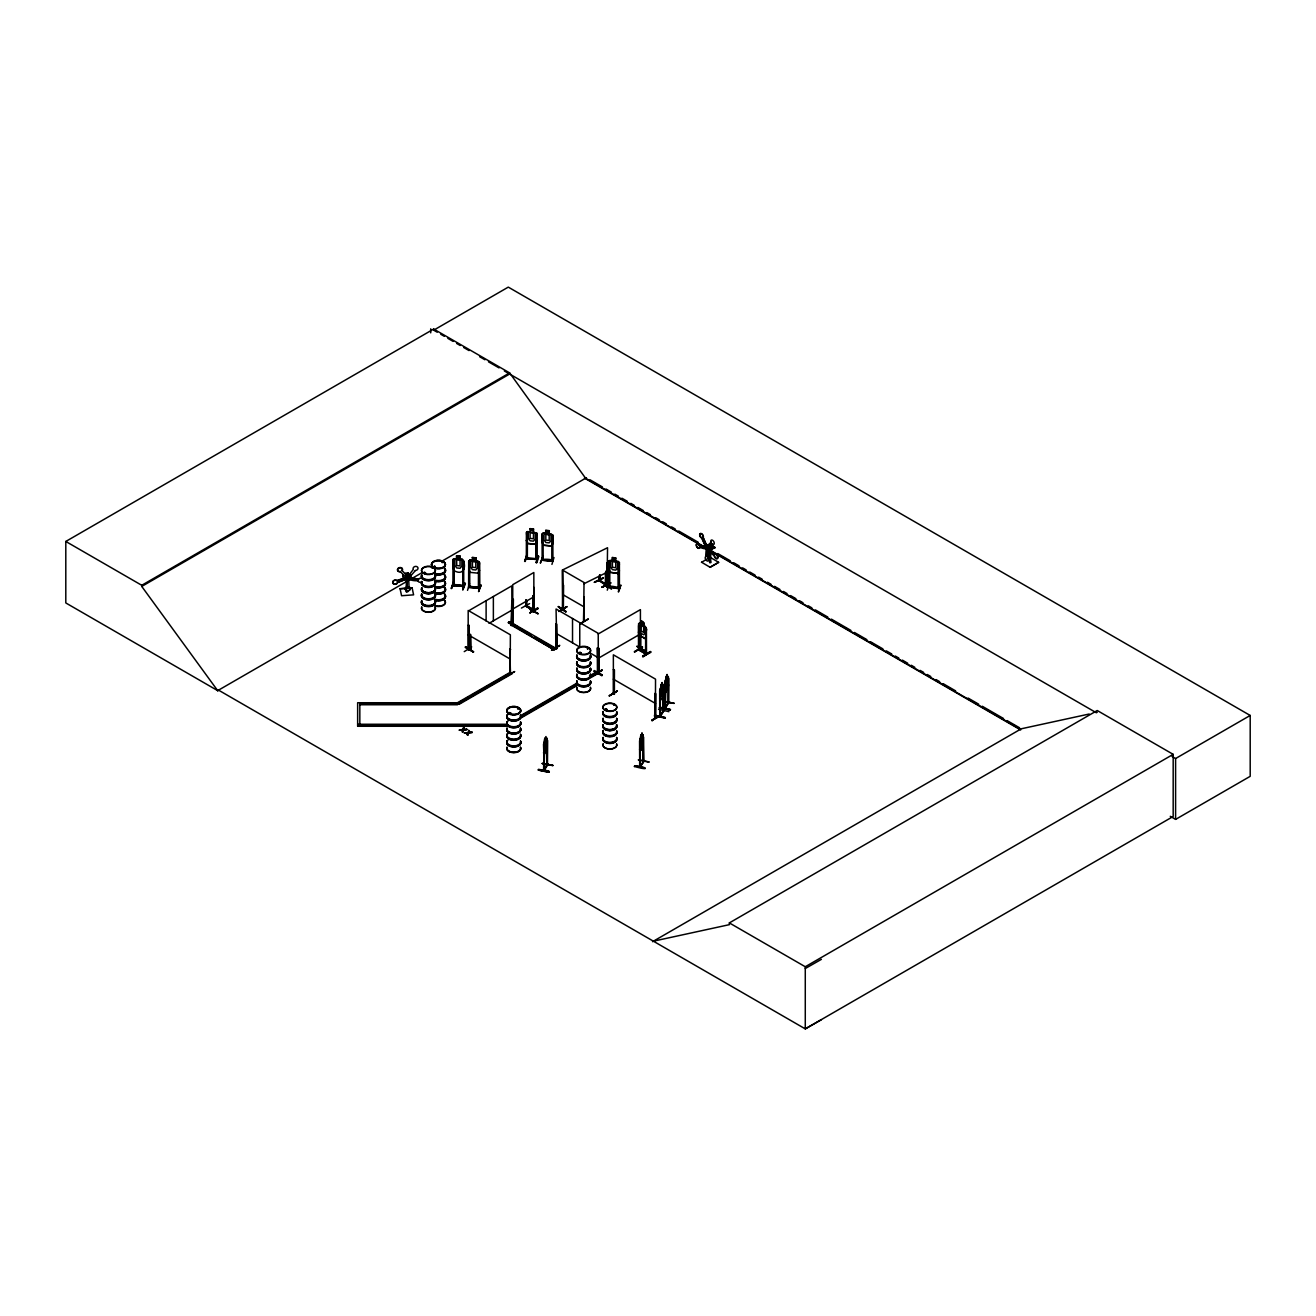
<?xml version="1.0" encoding="UTF-8"?>
<svg xmlns="http://www.w3.org/2000/svg" width="1316" height="1316" viewBox="0 0 1316 1316"><rect width="100%" height="100%" fill="white"/><g stroke="black" fill="none" stroke-linecap="round" stroke-linejoin="round"><path stroke-width="1.5" d="M706.297 556.569L706.528 548.147L706.083 556.536A2.484 1.431 60 0 0 705.606 559.333A2.484 1.431 60 0 0 708.304 560.879A2.484 1.431 60 0 0 707.844 557.556L708.008 547.752L714.835 554.25L708.008 547.752M708.057 557.425L707.844 548.92L706.297 548.279A2.171 1.25 60 0 0 708.485 549.529M699.717 547.242L699.701 547.505A2.484 1.431 60 0 1 697.315 547.588A2.484 1.431 60 0 1 696.493 544.15A2.484 1.431 60 0 1 699.158 545.252L706.347 546.798C709.933 552.72 688.91 542.965 706.758 548.492M699.931 547.111L699.915 547.374A2.484 1.431 60 0 1 697.546 547.456A2.484 1.431 60 0 1 696.707 544.018A2.484 1.431 60 0 1 699.372 545.137L699.306 545.548M396.84 580.652A2.484 2.007 -12.3 0 0 393.106 581.359A2.484 2.007 -12.3 0 0 394.274 584.238A2.484 2.007 -12.3 0 0 397.613 582.527L407.17 578.826L397.564 582.346A2.484 2.007 -12.3 0 1 394.241 584.057A2.484 2.007 -12.3 0 1 393.073 581.178A2.484 2.007 -12.3 0 1 396.807 580.471L406.595 577.411L397.07 580.85M546.732 750.153L547.259 746.633L546.88 750.235L543.903 754.907L543.524 744.543L544.709 738.506C547.292 733.703 547.324 748.13 544.742 750.531L544.133 749.133M639.576 749.084L640.102 751.403L642.948 746.665L642.965 734.657L642.126 736.006M663.001 696.263L663.264 692.644L663.001 696.263L660.139 700.951L659.661 698.549M668.429 684.567C669.235 688.005 660.55 699.865 668.018 688.104M668.314 684.534L667.936 688.136M538.31 770.041C548.311 769.005 556.997 774.746 538.31 770.041L548.854 772.147M538.474 769.695L549.035 771.785M538.491 769.301L549.035 771.406M634.394 766.537C640.81 764.053 655.22 772.36 634.411 766.455M654.43 716.068C687.166 722.254 632.864 710.624 665.172 717.434M654.611 715.674L665.156 717.878M670.206 709.719C636.862 703.731 692.726 713.963 659.661 707.153M670.025 710.114L659.481 707.893M508.667 621.761L516.81 626.202L508.683 621.711L515.017 625.429M425.71 573.036L424.394 572.049M433.096 568.035L432.306 567.788M432.01 568.117L432.421 568.068M433.786 566.999C436.435 569.121 435.02 564.317 433.819 567.262M435.086 566.637L434.494 567.41L434.115 566.554M509.539 712.482C510.378 713.914 509.802 712.663 510.838 712.795M518.356 708.65L517.566 708.896M579.024 653.065L580.965 653.065L579.994 652.275M588.4 648.508L587.397 648.64L588.038 648.031M587.709 648.673L587.939 648.656M606.939 710.015L606.363 708.847L605.59 709.785M606.363 709.702L605.705 709.867M613.98 704.652L613.881 704.537M614.358 705.195L613.717 705.162M544.034 742.816L543.607 770.765L547.686 763.856L546.897 764.464M546.93 765.205L547.719 764.004M547.653 764.876L543.969 770.831L543.969 745.794M639.642 766.29L643.837 761.306L640.119 767.31L640.07 742.273L640.25 766.323M640.102 765.928L639.642 767.179L643.557 761.8M659.76 716.644L659.661 690.571L663.001 684.205L663.346 692.71M660.188 715.904L651.815 720.559L659.76 715.756M660.467 691.903L660.089 716.858L660.27 689.568L662.047 682.543L662.129 685.735L663.346 684.731M663.067 710.426L663.856 709.916L659.744 716.694M663.05 711.232L663.412 686.409L663.034 711.38M663.807 709.982L663.593 710.459M663.807 710.87L660.237 716.825M665.304 687.051L665.912 688.449C668.61 683.366 668.923 667.87 664.761 682.51L664.761 708.682L668.479 702.596L665.32 707.778M668.446 701.773L668.627 702.366M668.429 703.353L668.314 676.506L668.429 703.353L668.808 678.382M665.501 683.81L665.139 708.765L668.841 701.872M659.777 690.587L662.162 682.56M465.305 647.423C489.684 661.668 449.25 636.993 473.25 651.979M465.683 646.765L473.694 651.733M594.273 670.535L602.284 674.993L601.84 675.766L593.894 671.16L602.267 675.009M665.978 679.451L665.271 708.65M452.885 584.485C459.136 584.567 475.24 587.676 452.934 585.604L453 559.448L456.57 558.823L456.603 555.763L460.205 556.158L460.057 559.3L461.867 560.501L461.867 566.094L460.057 568.298L456.701 567.936L454.892 565.337L454.892 559.744L456.701 558.938L456.57 555.829L460.205 556.158M453.921 561.356L452.934 561.258L453.921 561.356L453.954 585.752M452.967 567.541L454.086 570.65C464.252 576.49 466.686 565.502 462.541 559.399L460.205 559.152M453.263 582.231L451.207 588.581L453.806 582.165M451.75 588.515L453.855 581.787M462.541 559.399L454.168 558.675L453.082 559.563M462.771 562.08L463.758 562.195L462.771 562.08L462.804 586.706M468.693 561.208L469.861 560.188L468.693 561.208L468.628 587.347L468.858 586.13L469.763 587.413L468.759 586.459M469.713 562.837L468.644 562.952L469.713 562.837L469.763 587.413M472.296 557.54L475.931 557.852L475.899 560.912L477.593 562.195L477.593 567.788L475.783 569.992L472.428 569.631L470.618 567.031L470.618 561.438L472.428 560.649L472.329 557.458L475.931 557.852M452.951 585.62L452.819 584.699L463.874 585.669M465.436 583.481L462.804 589.831L464.877 582.988M472.296 560.534L469.845 560.271L478.218 561.192L479.517 562.36L479.534 588.466L468.759 587.347M462.903 589.765L465.025 583.449M469.812 572.345L468.71 569.17L469.812 572.345L478.3 573.184L479.534 570.338M479.534 588.466L479.419 562.327L475.931 560.846M469.532 583.531L467.542 590.341M468.677 587.331L479.386 588.17M469.828 586.311L479.419 587.578M478.498 563.791L479.485 563.89L478.498 563.791L478.399 588.417M478.695 591.493L480.669 584.732M478.53 591.542L481.146 585.192L478.613 591.081M526.499 532.421L527.568 531.532L537.208 533.457L537.208 559.629L526.334 558.461L526.4 532.306L530.118 531.73L530.003 528.621L533.605 529.016L533.457 532.174L535.267 533.358L535.267 538.951L533.457 541.156L530.101 540.794L528.292 538.195L528.292 532.602L530.101 531.796M526.4 533.885L527.387 534L527.354 558.626M526.367 540.399L527.486 543.508L535.957 544.413L537.191 541.567M527.173 555.072L524.607 561.438L526.68 555.056M527.255 554.661L525.216 561.504M526.236 557.589L536.961 558.757L537.125 559.678M536.106 559.251L536.171 534.954L536.204 559.563M537.208 533.457L533.49 532.092M537.092 535.283L536.106 535.168M542.126 535.596L543.113 535.694L543.163 560.271L543.031 559.086L541.945 559.251L543.163 559.399M535.99 558.872C541.353 558.724 527.453 559.843 526.285 558.231M542.093 542.093L543.212 545.202L551.7 546.041L552.934 543.195L552.934 535.151L549.216 533.803L549.331 530.71L545.696 530.397L545.729 533.325M536.221 562.705L538.293 555.846L536.286 562.245M536.319 562.623L538.376 556.273M543.212 545.202L551.618 545.943L552.819 543.179M549.331 530.71L545.827 530.513M549.331 533.704L550.993 535.053L550.993 540.646L549.183 542.85L545.827 542.488L544.018 539.905L544.018 534.312L545.827 533.506L545.844 530.43M542.998 556.355L540.333 563.149L542.949 556.355M543.047 559.382C554.809 558.527 558.329 563.182 542.143 560.238L542.11 534L543.261 533.062L542.208 534.115M552.819 536.977L551.815 536.862L551.799 561.274M551.717 560.567L552.868 560.188L551.848 560.353M551.93 564.399L553.987 557.54M558.593 606.495C581.178 622.419 542.472 596.592 565.946 611.331M558.56 606.906L565.896 611.792M714.769 554.266A2.484 1.431 60 0 1 717.434 556.24A2.484 1.431 60 0 1 716.595 558.708A2.484 1.431 60 0 1 714.226 555.878L707.383 549.101L707.794 547.884M544.824 741.533L544.001 770.765L544.347 769.334M646.337 636.22L645.449 638.803L639.461 635.2L638.507 631.861L639.313 635.315L645.531 638.754M408.355 578.727C432.372 581.047 405.476 582.346 408.931 577.247L418.537 579.27L408.931 577.247M408.388 578.908L408.963 577.411M462.689 732.19L463.495 729.689L466.867 729.261L463.495 730.199L462.689 732.19L462.706 729.755M467.822 735.15L467.18 734.262L467.822 735.15L468.628 732.65L472 732.222L468.628 732.65M462.048 731.811L463.61 727.386L464.252 728.258L463.61 727.386M463.61 727.896L462.821 729.837L459.399 730.281L462.821 729.327M467.953 732.798L464.532 733.242L467.953 732.798L468.743 730.347L468.743 732.749L469.384 730.709M464.252 727.748L463.61 729.788L466.867 729.261M467.18 734.772L467.838 732.716L464.532 733.242M594.7 582.412L603.189 578.217M462.459 571.457L463.693 568.611M478.185 573.151L479.419 570.305M537.092 541.468L535.875 544.314L527.601 543.344L526.515 540.333M618.109 573.381L619.441 570.634L618.191 573.496L609.851 572.246L608.749 569.104M609.785 562.738L608.716 562.82L609.785 562.738L609.802 587.331L608.815 586.327M609.851 572.246L618.191 573.496M615.888 560.994L619.408 562.656L619.425 588.762L609.555 586.459M618.158 561.406L619.441 562.59M609.505 583.761L607.252 590.16M618.339 564.251L619.408 564.186L618.339 564.251L618.421 588.68L618.438 564.038M609.769 586.179C615.312 586.064 631.137 590.67 608.749 586.903M618.224 591.739L620.905 585.028L618.668 591.822M464.235 651.634L471.72 646.913M529.608 603.616L521.416 608.074M559.333 645.63L551.914 649.956M609.078 695.819L617.336 691.015L609.489 695.605M642.455 647.373L634.263 651.798M468.907 625.659L468.183 625.248L469.187 625.495L468.99 650.038L468.512 648.541M468.233 649.66L469.187 649.808M525.66 606.199L533.474 610.608M526.532 605.985L526.449 600.491M526.449 606.577L526.729 600.326M532.996 609.357L533.605 610.657M532.799 609.341C514.095 599.471 537.57 612.466 533.062 609.982M510.361 673.94L509.917 649.018L510.444 673.989L509.539 673.512L509.983 672.443L511.727 673.957L459.021 704.389L457.475 703.501L468.019 697.414M509.835 673.315L510.707 673.743L509.835 672.427M555.829 648.377L556.586 648.755L556.059 623.8L555.697 648.985L554.168 649.874L511.99 625.528L511.825 585.85L469.664 610.196M556.586 648.13L555.714 647.357L556.586 647.867M556.092 647.192L556.865 648.591L556.783 624.195M597.431 671.144L597.842 672.624M590.983 677.559L598.073 673.463L597.513 647.735L597.678 672.081M598.319 672.542L597.431 672.032M613.256 693.927L614.161 694.404L614.342 669.844L613.355 669.597L614.079 670.009M638.441 649.907L638.589 623.784L639.461 623.307C643.244 626.827 639.05 617.369 643.82 622.698L643.721 625.742L646.419 628.242L646.419 654.414L638.589 649.989M638.737 648.837L639.625 650.219L639.543 631.91M645.613 629.607L646.617 629.854L645.613 629.607L645.63 654.052L645.663 653.147M646.172 653.476L646.699 654.249L638.737 649.726M646.699 654.249L645.531 653.904M654.99 716.792L655.615 718.339L655.796 693.779L654.809 693.532L654.726 717.829L655.796 718.092L654.99 717.681M512.204 624.245L511.036 625.445L511.908 624.935M640.102 648.426L639.905 649.38L640.793 648.903L640.695 634.345M546.041 736.532L544.939 739.707L545.679 737.519M543.936 742.866L546.864 738.177L547.275 765.418M546.847 738.292L545.926 739.51M547.637 740.464L547.357 765.353L547.259 738.605M552.967 765.402L542.406 763.264M543.969 769.251L543.574 770.617M544.018 769.449L546.897 764.711M666.028 679.484L667.08 674.434L667.08 677.444M661.076 684.748L661.8 683.547M666.11 676.638L666.85 675.437L666.11 677.641M661.076 685.735L661.8 684.534M665.863 679.434L665.189 680.75M640.25 767.212L640.234 740.02L642.011 732.996L642.093 736.17M641.04 735.183L641.764 733.999M641.04 736.187L641.764 734.986M640.02 739.345L642.965 734.657M658.543 709.291L668.939 711.676M663.577 701.198L674.137 703.369L663.396 701.05M642.998 761.832L643.376 736.861L643.804 761.372M659.694 715.756L659.777 715.953M665.583 707.218L664.81 708.617M663.034 710.739L660.517 715.559M668.067 702.645L665.271 707.761M639.987 751.387L642.965 746.715M638.507 759.743L649.068 761.915M598.829 580.553L599.981 580.882L599.882 574.779M599.964 580.027L599.208 579.468L599.422 580.998M606.018 584.534L599.668 580.422L605.623 583.827M606.347 571.012L606.133 585.406L605.689 572.608M512.714 623.768L512.746 584.682L533.835 572.509L533.885 612.055M533.441 611.792L533.835 587.314L533.803 611.644M400.558 571.473L400.261 571.736A2.484 2.007 -12.3 0 1 397.547 569.779A2.484 2.007 -12.3 0 1 400.607 567.722A2.484 2.007 -12.3 0 1 402.252 570.404L402.219 570.223A2.484 2.007 -12.3 0 0 400.558 567.558A2.484 2.007 -12.3 0 0 397.514 569.598A2.484 2.007 -12.3 0 0 400.228 571.555L406.414 577.823L407.878 576.638L406.414 577.823M424.591 573.102L424.426 572.756M433.721 566.785L434.593 566.275M434.115 566.867L435.135 566.472M442.308 562.031L442.85 562.409M443.097 562.425L441.962 562.541M518.274 708.715L517.616 708.173L518.488 708.584M579.451 653.213L579.813 652.341M606.511 709.258L605.524 709.258M605.886 710.179L606.906 709.39M707.037 546.782L703.237 537.504A2.484 1.431 60 0 0 702.053 534.016A2.484 1.431 60 0 0 699.865 534.592A2.484 1.431 60 0 0 701.806 537.866M415.33 570.634L409.095 577.724L407.598 576.951L413.29 569.417A2.484 2.007 -12.3 0 1 414.951 566.505A2.484 2.007 -12.3 0 1 418.011 568.101A2.484 2.007 -12.3 0 1 415.28 570.453M418.537 579.27L418.718 578.875A2.484 2.007 -12.3 0 1 421.712 578.464M513.158 623.126L513.536 624.639L531.105 634.789M563.347 609.292L563.577 585.176M583.597 621.481L584.024 582.511L562.952 570.338L563.314 609.67L563.018 584.534L562.574 609.472L563.38 609.045L562.425 608.601M710.903 549.726L714.851 547.44L710.903 549.726L706.807 546.749L711.117 542.044M707.876 548.262L712.548 544.067M663.527 711.331L663.412 686.409M469.565 648.426L470.75 648.179L470.651 649.166L470.371 634.345M512.072 625.215L511.825 600.639L511.036 625.445M598.286 673.035L598.237 633.341L556.059 608.995L556.849 648.508M714.604 554.381L714.983 554.135A2.484 1.431 60 0 1 717.648 556.109A2.484 1.431 60 0 1 716.825 558.593A2.484 1.431 60 0 1 714.44 555.747L707.597 548.969M563.347 608.815L562.162 609.242L562.31 608.305M563.232 608.239L562.277 608.288M562.31 609.193L563.281 609.078M607.63 585.933L607.005 587.462L607.548 547.719L562.261 570.124L562.574 609.44M580.57 652.522L579.665 653.361M407.022 591.312L407.894 591.69L406.348 591.805L407.022 578.431M452.885 585.373L453 584.485M462.656 586.426L462.903 585.488M536.056 558.395L537.142 558.494M542.011 559.037L543.113 559.152M608.699 586.031L609.818 586.146M513.108 599.274L513.043 624.031L513.388 599.438M530.085 609.341L538.195 613.865L530.249 609.259M511.513 625.544L512.105 600.803M508.502 622.501L516.086 626.794M533.21 610.048L532.799 595.984M526.811 605.821L533.885 609.604L533.062 609.094M537.685 607.778L529.822 612.861L538.112 608.502L529.822 612.861M510.624 649.43L509.637 649.183M510.707 672.937L509.637 672.739M506.726 676.161L514.622 671.604M506.693 675.733L514.507 671.604M551.47 650.219L559.777 645.366L551.848 650.351M638.589 623.784L639.428 623.192L645.465 626.729L646.255 628.275L646.32 654.414M598.961 648.344L598.5 673.331L598.517 648.92M639.263 650.334L639.543 625.824M637.092 646.271L645.054 650.811L636.763 646.403M594.355 674.911L602.152 669.844L594.684 675.108M594.256 674.911L602.218 670.321M598.648 673.249L598.961 671.802M634.674 652.094L642.537 646.995L634.674 651.585M639.346 649.742L646.567 653.246M646.617 653.23L638.885 649.726L638.556 625.577L639.263 625.988M642.636 656.125L650.532 651.568L642.685 656.19M650.548 651.946L643.08 656.865M609.407 695.983L617.286 691.015M654.809 693.532L655.204 717.746M652.259 720.79L651.815 720.049L659.727 715.526M559.07 611.183L566.982 606.577L560.369 610.92M558.872 611.529L566.785 606.906M583.63 621.514L583.942 596.938L583.991 621.267M580.488 623.981L588.186 618.849M580.29 623.422L588.186 619.244M218.653 690.193L217.798 690.703L65.8 602.942L65.8 541.452L433.688 329.049L509.637 372.889L585.587 478.234L1020.426 729.294M433.688 329.049L433.688 330.184L508.289 287.118L1250.2 715.46L1250.2 776.325L1175.599 819.391L1170.269 816.298M65.8 541.452L141.75 585.291L509.637 372.889M821.381 1019.703L805.277 1028.882L218.555 690.143L217.683 690.637L141.75 586.426L509.637 374.024M217.683 690.637L422.452 572.411M441.962 561.159L586.442 477.741M512.746 609.045L533.835 596.872M489.009 623.356L511.825 610.196M702.037 537.931L705.968 547.061L707.251 546.65L703.106 537.652A2.484 1.431 60 0 0 701.823 534.148A2.484 1.431 60 0 0 699.651 534.724A2.484 1.431 60 0 0 701.592 537.997L706.528 548.607M711.249 542.356L710.903 542.176A2.484 1.431 60 0 1 712.088 540.07A2.484 1.431 60 0 1 714.259 543.146A2.484 1.431 60 0 1 712.318 544.182L712.318 543.87M705.524 546.617L710.837 543.492M706.84 546.502L709.472 544.347M707.663 545.317L710.624 545.646L710.739 547.982L709.637 547.982M709.637 544.182L712.598 544.495L712.598 546.65M706.972 548.657L707.185 549.545M710.624 547.801L709.423 548.492L709.423 546.337M709.637 546.337L711.397 547.357L713.042 546.403M510.18 672.312L457.475 702.744L357.639 702.744L357.639 726.268L507.252 726.268L507.252 724.261L357.639 724.261M701.527 562.343L710.081 557.26L718.651 562.343L710.081 567.278L701.527 562.212M471.539 695.391L510.18 673.068L511.727 673.957M359.827 704.751L457.475 704.751L457.475 702.744L459.021 703.632L511.727 673.2M554.168 649.117L555.697 648.229L513.454 623.817L511.99 624.771L554.168 649.874M598.237 633.967L640.415 609.621L640.415 623.817M598.237 658.313L638.655 634.986M520.412 715.772L577.066 683.053M589.453 675.914L596.526 671.818L598.073 672.706L590.983 676.786M522.189 715.509L577.066 683.827M591.229 675.651L596.526 672.575L598.073 673.463M520.182 717.681L576.819 684.978M520.182 718.437L576.819 685.735M652.539 941.697L1021.298 728.784L1089.237 714.012M653.394 941.187L729.344 924.671L729.344 922.911L1097.231 710.508L1173.181 754.348L1173.181 816.479L805.277 1028.882L805.277 966.75L1173.181 754.348M1097.231 712.269L1096.376 712.779L504.341 370.964M1172.079 756.486L1175.599 758.526L1250.2 715.46M805.277 968.527L821.381 959.348M606.692 587.281L607.548 562.508L607.153 587.397M606.775 562.903L607.795 562.689M604.554 584.222L611.496 589.223M607.087 586.525L607.877 586.097L606.692 586.393M583.991 583.712L607.548 572.065M602.037 586.936C628.522 574.418 584.304 596.164 610.575 582.807M526.4 557.359L527.486 557.441L527.288 558.593M479.369 587.594L469.828 586.558M542.258 559.037L542.159 560.205M552.934 561.34L552.819 535.184M598.796 672.69L599.224 648.508M425.529 573.167L423.752 572.625M579.287 653.328L580.965 652.752M605.837 708.946L605.837 709.916M608.815 586.064L608.864 586.92M619.277 588.762L608.617 587.183L608.749 561.077L612.45 560.583L612.335 557.474L615.888 558L615.74 561.142L617.517 562.409L617.517 568.002L615.74 570.141L612.417 569.631L610.64 566.982L610.64 561.389L612.417 560.649L612.45 557.589L615.74 558.149M469.993 649.495L469.927 634.921M640.283 648.788L640.415 634.197M563.264 608.42L563.626 609.538M435.135 567.031L434.115 567.064M613.552 692.841L614.309 693.236M614.161 693.516L613.256 693.038L614.424 694.239L614.342 669.844M542.258 559.925L552.786 561.027M459.399 729.771L466.867 729.771M459.399 730.281L462.706 730.265M468.743 732.239L472 732.222M464.532 732.732L472 732.732M599.158 580.372L606.446 585.225L606.446 584.337M508.14 622.633L514.54 626.251M403.699 578.925L402.992 575.076L403.699 578.925L411.25 578.366L410.543 574.533L408.009 574.714L408.289 576.046L408.075 572.921L405.608 573.102L405.821 576.227M405.821 574.072L408.289 573.891M405.97 576.852L405.97 574.697L408.437 574.516L408.651 577.658M406.776 575.437L410.543 574.533M408.651 575.503L406.183 575.684L405.97 574.697M400.064 588.795L412.089 587.791L413.602 594.848L401.577 595.737L400.064 588.663L412.089 587.923M639.214 649.446L639.987 634.756M613.634 693.779L613.634 669.433M527.354 557.737L526.285 557.342L526.351 558.494M453.132 585.357L463.874 586.558M463.725 586.821L463.693 560.632M709.637 547.357L710.739 547.357M709.637 562.064L710.739 562.064M359.827 703.994L457.475 703.994M357.639 725.511L507.252 725.511M607.038 587.413L607.038 563.067M530.101 528.802L533.49 529.098M545.844 533.441L543.245 533.128L551.585 534.131M609.933 560.287L618.109 561.504M468.529 649.397L468.463 625.084M664.695 682.461L665.189 692.858M663.428 701.428L674.137 703.369M640.908 735.019L639.576 741.04L639.691 767.244M638.359 759.974L648.903 762.129M645.153 768.347L634.575 765.78M552.983 765.435L542.225 763.642M542.258 763.494L552.802 765.649M655.401 718.273L655.533 679.155L613.355 654.809L613.404 694.009M509.966 673.364L509.917 649.018M588.219 648.262L587.364 648.755M538.869 556.372L536.829 562.738M641.205 621.415L643.639 622.797L644.955 627.535L644.955 633.128L643.639 634.773L641.205 633.391L639.905 630.249L641.205 621.201M642.636 656.635L650.927 652.275L650.482 651.535M512.105 624.261L511.315 624.968M538.014 613.503L530.052 609.44M433.688 330.184L437.225 332.224M440.761 334.264L444.298 336.304M447.818 338.344L453.115 341.403M456.652 343.443L460.189 345.483M463.725 347.523L469.022 350.582M479.616 356.702L484.913 359.762M488.45 361.801L499.044 367.904M711.282 545.383L714.851 547.44M708.863 544.627L714.851 548.081M589.996 479.781L602.415 486.953M605.969 489.009L611.298 492.085M614.835 494.125L618.388 496.181M621.942 498.221L627.271 501.297M630.825 503.354L634.361 505.41M637.915 507.45L643.244 510.526M646.798 512.582L650.334 514.622M655.664 517.698L659.217 519.754M662.77 521.794L666.307 523.85M671.637 526.926L675.19 528.966M678.743 531.022L698.27 542.291M717.779 553.559L730.216 560.731M733.752 562.787L739.082 565.864M742.635 567.903L746.188 569.96M749.742 572.016L755.055 575.076M758.608 577.132L762.161 579.188M767.475 582.248L771.028 584.304M774.581 586.36L779.911 589.436M783.464 591.476L787.001 593.532M790.554 595.572L795.884 598.648M799.437 600.705L802.974 602.744M808.304 605.821L811.857 607.877M815.41 609.917L827.83 617.089M831.383 619.145L850.909 630.413M854.446 632.47L866.882 639.642M870.419 641.682L882.855 648.87M886.392 650.91L891.722 653.986M895.275 656.042L898.828 658.082M902.381 660.139L907.695 663.215M911.248 665.254L914.801 667.311M920.114 670.387L923.668 672.427M927.221 674.483L930.774 676.523M936.104 679.599L939.64 681.655M943.194 683.695L955.613 690.884M968.05 698.056L978.693 704.192M982.246 706.248L1003.549 718.536M1007.085 720.592L1019.522 727.764M584.419 478.07L703.731 546.946M710.854 551.059L1020.69 729.952M562.952 594.684L584.024 606.857M556.059 633.341L579.764 647.028L579.764 622.682M589.831 652.851L598.237 657.687M613.355 679.155L655.533 703.501M534.609 636.812L555.697 648.985M468.183 634.789L510.361 659.135M507.779 724.836L506.249 724.705M469.384 731.219L468.743 730.347M729.344 922.911L805.277 966.75M598.928 580.57L606.051 585.357L606.051 571.16M645.663 654.036L645.893 629.443M642.998 760.944L643.82 760.368L643.425 761.898L643.376 736.861M605.393 584.946L605.393 572.74M402.038 570.47L407.911 576.819M610.591 583.202L602.086 587.347M707.037 546.617L708.09 548.13M660.27 695.161L660.879 696.559L662.622 691.295L662.014 682.708M640.234 745.613L640.843 747.011L642.586 741.747L641.978 733.16M406.595 577.411L407.203 578.991M608.897 569.038L609.966 572.098M409.095 577.724L407.598 576.951M664.646 690.538L665.074 692.825M659.777 698.582L660.171 700.803M639.74 749.034L640.102 751.403M543.524 752.522L544.018 754.923M1175.599 758.526L1175.599 819.391M718.651 562.343L710.081 567.278M711.397 545.202L711.397 547.357M710.739 549.183L710.739 562.689L709.637 562.689L709.637 549.183M668.035 702.234L668.035 703.122M608.897 561.06L608.864 569.104M599.586 574.911L599.668 581.063M599.224 576.359L598.961 580.636L598.928 576.507M597.513 647.735L597.513 672.081M572.526 618.504L572.526 642.85M551.782 560.09L551.717 561.208M542.241 534.049L542.208 542.093M533.079 595.835L533.079 610.032M526.005 599.915L525.775 606.232L525.742 600.08M510.197 673.94L510.361 634.789L468.183 610.443L468.183 649.693M493.368 596.51L493.368 620.856M486.114 600.688L486.114 620.987M475.8 557.935L475.783 561.011M470.651 634.509L470.75 649.068L469.582 649.38L469.664 634.756M469.187 625.495L469.269 649.89M468.841 561.192L468.809 569.236M453.987 561.142L454.036 585.719M453.115 559.497L453.115 567.476M430.71 328.819L430.71 332.849M408.075 572.921L408.075 575.076M407.779 579.583L408.684 578.514L409.029 587.051A2.484 2.007 -12.3 0 1 409.687 590.062A2.484 2.007 -12.3 0 1 405.92 590.341A2.484 2.007 -12.3 0 1 406.562 587.232L406.529 587.051A2.484 2.007 -12.3 0 0 405.871 590.16A2.484 2.007 -12.3 0 0 409.654 589.881A2.484 2.007 -12.3 0 0 408.996 586.87M407.22 577.494L407.22 586.689M406.348 578.941L406.348 591.805M359.827 702.744L359.827 725.017M141.75 585.291L141.75 586.426M444.578 574.944A7.074 4.08 0 0 1 443.459 579.879A7.074 4.08 0 0 1 434.922 580.52M444.495 568.989A6.975 4.03 0 0 1 443.393 573.858A6.975 4.03 0 0 1 434.971 574.483M444.495 574.582A6.975 4.03 0 0 1 443.393 579.435A6.975 4.03 0 0 1 434.971 580.076M444.479 575.717A6.958 4.014 0 0 1 443.377 580.57A6.958 4.014 0 0 1 434.971 581.195M444.463 580.965A6.925 3.997 0 0 1 443.36 585.801A6.925 3.997 0 0 1 434.987 586.426M444.578 575.289A7.074 4.08 0 0 1 443.459 580.224A7.074 4.08 0 0 1 434.922 580.866M444.578 568.232A7.074 4.08 0 0 1 443.459 573.151A7.074 4.08 0 0 1 434.922 573.809M444.479 567.87A6.958 4.014 0 0 1 443.377 572.723A6.958 4.014 0 0 1 434.971 573.365M444.578 568.578A7.074 4.08 0 0 1 443.459 573.496A7.074 4.08 0 0 1 434.922 574.154M444.495 581.343A6.975 4.03 0 0 1 443.393 586.212A6.975 4.03 0 0 1 434.971 586.854M444.578 594.092A7.074 4.08 0 0 1 443.459 599.027A7.074 4.08 0 0 1 434.922 599.668M444.495 588.137A6.975 4.03 0 0 1 443.393 593.006A6.975 4.03 0 0 1 434.971 593.631M444.495 593.73A6.975 4.03 0 0 1 443.393 598.583A6.975 4.03 0 0 1 434.971 599.224M444.495 594.848A6.975 4.03 0 0 1 443.393 599.718A6.975 4.03 0 0 1 434.971 600.359M444.463 600.112A6.925 3.997 0 0 1 443.36 604.949A6.925 3.997 0 0 1 434.987 605.574M444.578 594.437A7.074 4.08 0 0 1 443.459 599.372A7.074 4.08 0 0 1 434.922 600.014M444.578 587.38A7.074 4.08 0 0 1 443.459 592.299A7.074 4.08 0 0 1 434.922 592.957M444.479 587.018A6.958 4.014 0 0 1 443.377 591.871A6.958 4.014 0 0 1 434.971 592.513M444.479 581.952A6.958 4.014 0 0 1 443.377 586.804A6.958 4.014 0 0 1 434.971 587.446M444.578 587.726A7.074 4.08 0 0 1 443.459 592.644A7.074 4.08 0 0 1 434.922 593.302M444.512 581.59A6.991 4.03 0 0 1 443.393 586.459A6.991 4.03 0 0 1 434.954 587.101M444.512 600.474A6.991 4.03 0 0 1 443.393 605.344A6.991 4.03 0 0 1 434.954 605.985M435.168 587.693A6.942 4.014 0 0 1 428.457 592.743A6.991 4.03 0 0 1 421.712 587.841M421.745 587.693A6.942 4.014 0 0 0 428.457 592.743A6.991 4.03 0 0 0 435.218 587.841M435.201 575.734A6.975 4.03 0 0 1 428.457 580.8A6.975 4.03 0 0 1 421.729 575.734M435.201 574.599A6.975 4.03 0 0 1 428.457 579.682A6.975 4.03 0 0 1 421.729 574.599M435.201 582.445A6.975 4.03 0 0 1 428.457 587.512A6.975 4.03 0 0 1 421.729 582.445M434.593 581.063A7.074 4.08 0 0 1 429.378 587.15A7.074 4.08 0 0 1 421.63 582.05M434.593 580.718A7.074 4.08 0 0 1 429.378 586.804A7.074 4.08 0 0 1 421.63 581.705M435.201 581.327A6.975 4.03 0 0 1 428.457 586.393A6.975 4.03 0 0 1 421.729 581.327M434.593 574.335A7.074 4.08 0 0 1 429.378 580.438A7.074 4.08 0 0 1 421.63 575.322M434.593 573.99A7.074 4.08 0 0 1 429.378 580.093A7.074 4.08 0 0 1 421.63 574.977M435.185 588.087A6.958 4.014 0 0 1 428.457 593.154A6.958 4.014 0 0 1 421.745 588.087M435.218 607.005A6.991 4.03 0 0 1 428.457 612.072A6.991 4.03 0 0 1 421.712 607.005M435.201 594.881A6.975 4.03 0 0 1 428.457 599.948A6.975 4.03 0 0 1 421.729 594.881M435.185 593.763A6.958 4.014 0 0 1 428.457 598.813A6.958 4.014 0 0 1 421.745 593.763M435.185 601.593A6.958 4.014 0 0 1 428.457 606.66A6.958 4.014 0 0 1 421.745 601.593M434.593 600.211A7.074 4.08 0 0 1 429.378 606.298A7.074 4.08 0 0 1 421.63 601.198M434.593 599.866A7.074 4.08 0 0 1 429.378 605.952A7.074 4.08 0 0 1 421.63 600.853M435.185 600.474A6.958 4.014 0 0 1 428.457 605.524A6.958 4.014 0 0 1 421.745 600.474M434.593 593.483A7.074 4.08 0 0 1 429.378 599.586A7.074 4.08 0 0 1 421.63 594.47M434.593 593.138A7.074 4.08 0 0 1 429.378 599.241A7.074 4.08 0 0 1 421.63 594.125M435.218 607.219A6.991 4.03 0 0 1 428.457 612.302A6.991 4.03 0 0 1 421.712 607.219M590.423 656.026A6.975 4.03 0 0 1 583.695 661.093A6.975 4.03 0 0 1 576.951 656.026M590.423 654.891A6.975 4.03 0 0 1 583.695 659.958A6.975 4.03 0 0 1 576.951 654.891M590.423 662.738A6.975 4.03 0 0 1 583.695 667.804A6.975 4.03 0 0 1 576.951 662.738M590.522 662.326A7.074 4.08 0 0 1 583.695 667.475A7.074 4.08 0 0 1 576.852 662.326M590.522 661.981A7.074 4.08 0 0 1 583.695 667.13A7.074 4.08 0 0 1 576.852 661.981M590.423 661.619A6.975 4.03 0 0 1 583.695 666.686A6.975 4.03 0 0 1 576.951 661.619M590.522 655.615A7.074 4.08 0 0 1 583.695 660.747A7.074 4.08 0 0 1 576.852 655.615M590.522 655.269A7.074 4.08 0 0 1 583.695 660.402A7.074 4.08 0 0 1 576.852 655.269M590.423 668.38A6.975 4.03 0 0 1 583.695 673.447A6.975 4.03 0 0 1 576.951 668.38M590.407 668.989A6.958 4.014 0 0 1 583.695 674.039A6.958 4.014 0 0 1 576.967 668.989M590.44 687.281A6.991 4.03 0 0 1 583.695 692.364A6.991 4.03 0 0 1 576.934 687.281M590.44 668.643A6.991 4.03 0 0 1 583.695 673.726A6.991 4.03 0 0 1 576.934 668.643M590.407 675.174A6.958 4.014 0 0 1 583.695 680.224A6.958 4.014 0 0 1 576.967 675.174M590.423 674.039A6.975 4.03 0 0 1 583.695 679.105A6.975 4.03 0 0 1 576.951 674.039M590.423 681.885A6.975 4.03 0 0 1 583.695 686.952A6.975 4.03 0 0 1 576.951 681.885M590.522 681.474A7.074 4.08 0 0 1 583.695 686.623A7.074 4.08 0 0 1 576.852 681.474M590.522 681.129A7.074 4.08 0 0 1 583.695 686.278A7.074 4.08 0 0 1 576.852 681.129M590.423 680.767A6.975 4.03 0 0 1 583.695 685.833A6.975 4.03 0 0 1 576.951 680.767M590.522 674.763A7.074 4.08 0 0 1 583.695 679.895A7.074 4.08 0 0 1 576.852 674.763M590.522 674.417A7.074 4.08 0 0 1 583.695 679.55A7.074 4.08 0 0 1 576.852 674.417M590.423 687.528A6.975 4.03 0 0 1 583.695 692.594A6.975 4.03 0 0 1 576.951 687.528M616.595 712.581A6.958 4.014 0 0 1 609.867 717.648A6.958 4.014 0 0 1 603.139 712.581M616.612 711.462A6.975 4.03 0 0 1 609.867 716.529A6.975 4.03 0 0 1 603.139 711.462M616.612 719.309A6.975 4.03 0 0 1 609.867 724.376A6.975 4.03 0 0 1 603.139 719.309M616.694 718.898A7.074 4.08 0 0 1 609.867 724.03A7.074 4.08 0 0 1 603.041 718.898M616.694 718.552A7.074 4.08 0 0 1 609.867 723.685A7.074 4.08 0 0 1 603.041 718.552M616.595 718.174A6.958 4.014 0 0 1 609.867 723.241A6.958 4.014 0 0 1 603.139 718.174M616.694 712.186A7.074 4.08 0 0 1 609.867 717.319A7.074 4.08 0 0 1 603.041 712.186M616.694 711.841A7.074 4.08 0 0 1 609.867 716.973A7.074 4.08 0 0 1 603.041 711.841M616.579 724.935A6.942 4.014 0 0 1 609.867 729.985A6.942 4.014 0 0 1 603.156 724.935M616.612 743.836A6.991 4.03 0 0 1 609.867 748.919A6.991 4.03 0 0 1 603.123 743.836M616.595 731.729A6.958 4.014 0 0 1 609.867 736.795A6.958 4.014 0 0 1 603.139 731.729M616.595 730.61A6.958 4.014 0 0 1 609.867 735.66A6.958 4.014 0 0 1 603.139 730.61M616.612 738.457A6.975 4.03 0 0 1 609.867 743.524A6.975 4.03 0 0 1 603.139 738.457M616.694 738.046A7.074 4.08 0 0 1 609.867 743.178A7.074 4.08 0 0 1 603.041 738.046M616.694 737.7A7.074 4.08 0 0 1 609.867 742.833A7.074 4.08 0 0 1 603.041 737.7M616.595 737.322A6.958 4.014 0 0 1 609.867 742.389A6.958 4.014 0 0 1 603.139 737.322M616.694 731.334A7.074 4.08 0 0 1 609.867 736.466A7.074 4.08 0 0 1 603.041 731.334M616.694 730.989A7.074 4.08 0 0 1 609.867 736.121A7.074 4.08 0 0 1 603.041 730.989M616.579 744.083A6.942 4.014 0 0 1 609.867 749.133A6.942 4.014 0 0 1 603.156 744.083M520.61 722.418A7.074 4.08 0 0 1 512.845 727.518A7.074 4.08 0 0 1 507.647 721.431M520.478 728.061A6.942 4.014 0 0 1 513.783 733.111A6.942 4.014 0 0 1 507.071 728.061M520.61 715.707A7.074 4.08 0 0 1 512.845 720.806A7.074 4.08 0 0 1 507.647 714.72M520.61 722.073A7.074 4.08 0 0 1 512.845 727.172A7.074 4.08 0 0 1 507.647 721.086M520.61 715.361A7.074 4.08 0 0 1 512.845 720.461A7.074 4.08 0 0 1 507.647 714.374M520.494 716.101A6.958 4.014 0 0 1 513.783 721.168A6.958 4.014 0 0 1 507.055 716.101M520.511 714.983A6.975 4.03 0 0 1 513.783 720.049A6.975 4.03 0 0 1 507.038 714.983M520.511 722.829A6.975 4.03 0 0 1 513.783 727.896A6.975 4.03 0 0 1 507.038 722.829M520.494 721.694A6.958 4.014 0 0 1 513.783 726.761A6.958 4.014 0 0 1 507.055 721.694M520.527 728.225A6.991 4.03 0 0 1 513.783 733.308A6.991 4.03 0 0 1 507.022 728.225M520.61 741.566A7.074 4.08 0 0 1 512.845 746.665A7.074 4.08 0 0 1 507.647 740.579M520.478 729.064A6.942 4.014 0 0 1 513.783 734.114A6.942 4.014 0 0 1 507.071 729.064M520.478 747.208A6.942 4.014 0 0 1 513.783 752.259A6.942 4.014 0 0 1 507.071 747.208M520.527 728.719A6.991 4.03 0 0 1 513.783 733.802A6.991 4.03 0 0 1 507.022 728.719M520.61 734.854A7.074 4.08 0 0 1 512.845 739.954A7.074 4.08 0 0 1 507.647 733.867M520.61 741.221A7.074 4.08 0 0 1 512.845 746.32A7.074 4.08 0 0 1 507.647 740.234M520.61 734.509A7.074 4.08 0 0 1 512.845 739.608A7.074 4.08 0 0 1 507.647 733.522M520.494 735.249A6.958 4.014 0 0 1 513.783 740.316A6.958 4.014 0 0 1 507.055 735.249M520.511 734.131A6.975 4.03 0 0 1 513.783 739.197A6.975 4.03 0 0 1 507.038 734.131M520.511 741.977A6.975 4.03 0 0 1 513.783 747.044A6.975 4.03 0 0 1 507.038 741.977M520.494 740.842A6.958 4.014 0 0 1 513.783 745.909A6.958 4.014 0 0 1 507.055 740.842M520.527 747.373A6.991 4.03 0 0 1 513.783 752.456A6.991 4.03 0 0 1 507.022 747.373M520.511 747.62A6.975 4.03 0 0 1 513.783 752.686A6.975 4.03 0 0 1 507.038 747.62M705.853 546.765A2.171 1.25 60 0 1 707.778 546.156A2.171 1.25 60 0 1 708.732 549.298M422.008 581.656A2.484 2.007 -12.3 0 1 417.945 580.866M711.726 544.594L712.285 545.285L711.759 544.528M545.877 740.678L544.742 742.537L544.742 748.13L545.877 746.271L545.877 740.678M662.014 686.705L660.879 688.564L660.879 694.157L662.014 692.298L662.014 686.705M667.048 678.595L665.912 680.471L665.912 686.064L667.048 684.188L667.048 678.595M641.978 737.157L640.843 739.016L640.843 744.609L641.978 742.75L641.978 737.157M603.254 577.823L594.355 582.264L603.254 577.823M532.865 529.608L530.693 529.377L530.693 530.364L532.865 530.611L532.865 529.608M548.591 531.302L546.42 531.072L546.42 532.075L548.591 532.306L548.591 531.302M533.457 533.161L530.101 532.799L530.101 538.392L533.457 538.754L533.457 533.161M549.183 534.872L545.827 534.493L545.827 540.086L549.183 540.448L549.183 534.872M459.465 556.75L457.294 556.52L457.294 557.507L459.465 557.737L459.465 556.75M475.191 558.445L473.02 558.214L473.02 559.201L475.191 559.448L475.191 558.445M460.057 560.303L456.701 559.942L456.701 565.535L460.057 565.896L460.057 560.303M475.783 561.998L472.428 561.636L472.428 567.229L475.783 567.591L475.783 561.998M615.148 558.56L613.009 558.247L613.009 559.234L615.148 559.563L615.148 558.56M615.74 562.146L612.417 561.652L612.417 567.245L615.74 567.739L615.74 562.146M643.211 623.044L641.649 622.155L643.211 624.047L643.211 623.044M643.639 626.794L641.205 625.396L641.205 630.989L643.639 632.387L643.639 626.794M434.971 567.755A6.975 4.03 0 0 0 445.433 564.268A6.975 4.03 0 0 0 434.971 560.78A6.975 4.03 0 0 0 434.971 567.755M434.971 568.298A6.958 4.014 0 0 0 445.417 564.811A6.958 4.014 0 0 0 434.971 561.34A6.958 4.014 0 0 0 434.971 568.298M434.954 567.953A6.991 4.03 0 0 0 445.45 564.465A6.991 4.03 0 0 0 434.954 560.961A6.991 4.03 0 0 0 434.954 567.953M424.969 573.743A6.991 4.03 0 0 0 435.448 570.239A6.991 4.03 0 0 0 424.969 566.752A6.991 4.03 0 0 0 424.969 573.743M424.986 574.072A6.958 4.014 0 0 0 435.415 570.585A6.958 4.014 0 0 0 424.986 567.114A6.958 4.014 0 0 0 424.986 574.072M428.457 593.746A6.958 4.014 0 0 0 435.185 588.696A6.942 4.014 0 0 1 428.457 593.73A6.942 4.014 0 0 1 421.745 588.68A6.958 4.014 0 0 0 428.457 593.746M580.208 653.772A6.958 4.014 0 0 0 590.654 650.301A6.958 4.014 0 0 0 580.208 646.814A6.958 4.014 0 0 0 580.208 653.772M580.208 654.348A6.958 4.014 0 0 0 590.654 650.877A6.958 4.014 0 0 0 580.208 647.39A6.958 4.014 0 0 0 580.208 654.348M583.695 673.216A6.991 4.03 0 0 0 590.44 668.133A6.942 4.014 0 0 1 583.695 673.019A6.942 4.014 0 0 1 576.984 667.969A6.991 4.03 0 0 0 583.695 673.216M606.38 710.591A6.991 4.03 0 0 0 616.859 707.103A6.991 4.03 0 0 0 606.38 703.599A6.991 4.03 0 0 0 606.38 710.591M606.396 710.903A6.942 4.014 0 0 0 616.809 707.432A6.942 4.014 0 0 0 606.396 703.961A6.942 4.014 0 0 0 606.396 710.903M609.867 729.59A6.942 4.014 0 0 0 616.579 724.54A6.991 4.03 0 0 1 609.867 729.771A6.991 4.03 0 0 1 603.123 724.688A6.942 4.014 0 0 0 609.867 729.59M609.867 730.61A6.942 4.014 0 0 0 616.579 725.56A6.958 4.014 0 0 1 609.867 730.61A6.942 4.014 0 0 1 603.156 725.56A6.958 4.014 0 0 0 609.867 730.61M510.295 713.864A6.942 4.014 0 0 0 520.725 710.393A6.942 4.014 0 0 0 510.295 706.922A6.942 4.014 0 0 0 510.295 713.864M510.295 714.44A6.958 4.014 0 0 0 520.741 710.969A6.958 4.014 0 0 0 510.295 707.482A6.958 4.014 0 0 0 510.295 714.44M510.279 714.095A6.991 4.03 0 0 0 520.758 710.607A6.991 4.03 0 0 0 510.279 707.103A6.991 4.03 0 0 0 510.279 714.095M705.31 547.094A2.171 1.25 60 0 0 707.63 549.94A2.171 1.25 60 0 0 707.613 546.864A2.171 1.25 60 0 0 705.31 547.094M406.66 579.254A2.171 1.76 -12.3 0 0 409.885 577.461A2.171 1.76 -12.3 0 0 406.628 576.178A2.171 1.76 -12.3 0 0 406.66 579.254M406.759 579.698A2.171 1.76 -12.3 0 0 409.967 577.905A2.171 1.76 -12.3 0 0 406.726 576.638A2.171 1.76 -12.3 0 0 406.759 579.698"/></g></svg>
